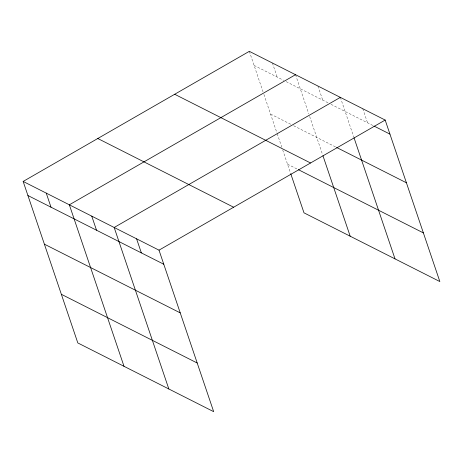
<?xml version="1.0" encoding="UTF-8"?>
<svg xmlns="http://www.w3.org/2000/svg" width="463" height="463" viewBox="0 0 463 463"><rect width="100%" height="100%" fill="white"/><g stroke="black" fill="none" stroke-linecap="round" stroke-linejoin="round"><path stroke-width="0.35" stroke-dasharray="2.31 1.74" d="M254.089 65.405L283.599 80.331M286.169 81.633L328.464 103.023M331.022 104.32L373.294 125.704M270.56 114.06L291.088 124.443M293.652 125.739L335.964 147.141M287.529 164.186L297.79 169.377M362.766 108.718L367.529 122.788M340.351 97.375L353.807 137.123M317.936 86.037L322.699 100.106M295.521 74.699L308.746 113.771M309.66 116.473L322.48 154.358M272.423 63.014L277.187 77.089M249.326 51.335L263.013 91.761M263.927 94.464L276.978 133.026M277.21 133.703L281.793 147.251M282.714 149.96L290.498 172.971"/><path stroke-width="0.69" d="M23.15 181.438L159.006 250.159L213.674 411.665L77.819 342.944L23.15 181.438L249.326 51.335L385.181 120.056L439.85 281.562L303.994 212.841L290.729 173.648M295.521 74.699L69.34 204.808L124.009 366.308M340.351 97.375L114.176 227.483L168.839 388.989M159.006 250.159L385.181 120.056M373.936 126.029L389.944 134.125M336.607 147.465L406.416 182.781M174.69 94.267L310.546 162.988M298.432 169.701L423.385 232.906M97.791 138.506L233.641 207.227M27.913 195.513L163.769 264.234M44.379 244.163L180.234 312.884M61.347 294.294L197.203 363.015M354.033 137.8L395.02 258.881M322.942 155.713L350.184 236.205M136.591 238.821L141.354 252.896M91.755 216.146L96.518 230.215M46.248 193.123L51.011 207.192"/></g></svg>
